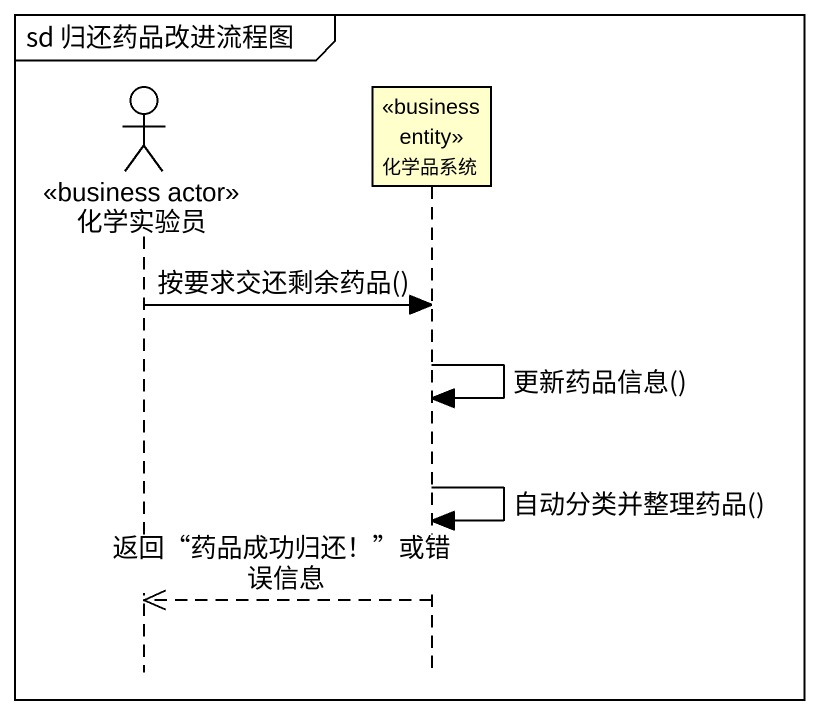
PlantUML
@startuml
mainframe sd 归还药品改进流程图
hide footbox
actor 化学实验员 <<business actor>>
participant 化学品系统 <<business entity>>

化学实验员 -> 化学品系统 : 按要求交还剩余药品()
化学品系统 -> 化学品系统 : 更新药品信息()
化学品系统 -> 化学品系统 : 自动分类并整理药品()
化学品系统 -->> 化学实验员 : 返回“药品成功归还！”或错误信息
@enduml
